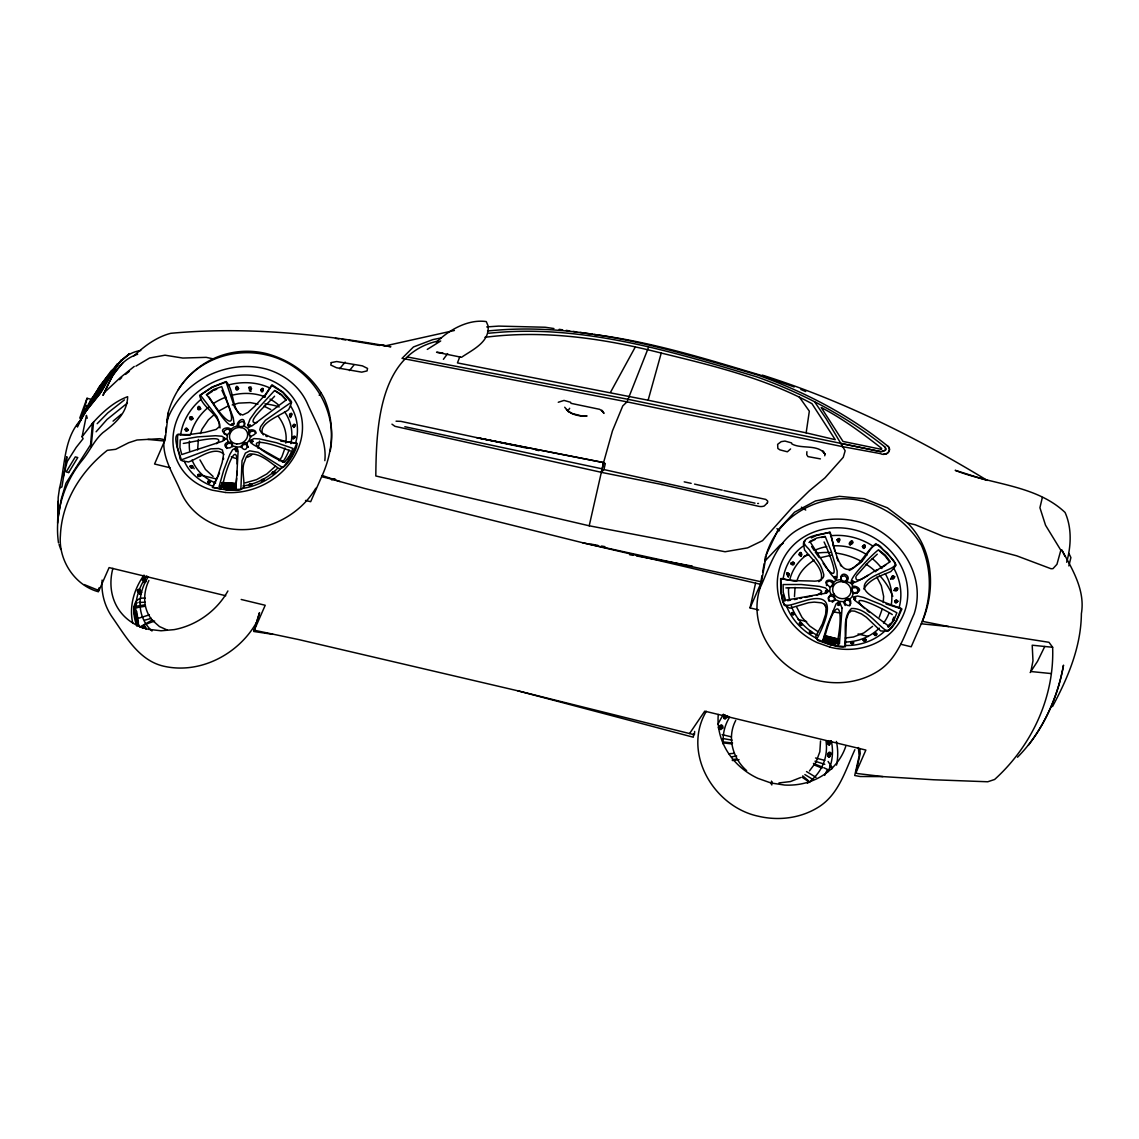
<?xml version="1.0" encoding="UTF-8"?>
<svg xmlns="http://www.w3.org/2000/svg" width="1139" height="1139" viewBox="0 0 1139 1139"><rect width="100%" height="100%" fill="white"/><g stroke="black" fill="none" stroke-linecap="round" stroke-linejoin="round"><path stroke-width="1.5" d="M233.168 484.374L233.082 486.139M236.798 475.333L238.094 451.357L237.41 448.51L236.044 447.712L232.541 449.82L229.85 454.433L223.671 470.336L219.044 486.652L227.088 488.332L235.26 488.147L235.915 486.339M236.983 471.304L236.271 482.836M831.413 640.218L829.947 639.876M890.798 579.267L891.068 578.37M230.377 486.182L227.473 485.442M827.64 637.37L829.149 637.584M224.597 485.769L225.081 483.477M98.481 589.048L98.438 591.782C74.391 585.247 58.246 559.818 60.41 535.444C61.833 501.516 81.125 470.948 107.337 450.318L115.708 449.307L128.707 442.715L137.036 439.996L159.716 438.7L165.127 439.796L168.33 412.944M84.201 584.563L98.979 590.543L99.022 587.824M837.421 641.827L837.051 639.662L837.806 640.218M79.36 421.473C63.556 440.28 65.236 465.609 59.555 488.047L58.189 497.416L57.875 519.27L61.235 499.238L65.948 483.221L90.55 444.836L92.43 423.338C102.211 412.432 113.772 401.782 127.653 396.685C127.226 413.429 114.939 423.566 102.795 432.72C94.096 440.466 89.767 451.087 82.549 459.9C63.741 482.552 54.302 513.903 58.502 542.947M235.161 484.687L234.178 484.103L233.78 485.086M886.057 603.969L901.931 608.981L896.45 620.983L888.107 631.234L880.675 630.949L866.323 617.21L861.525 613.964L854.62 611.13L851.346 610.917L848.484 613.366L846.405 619.459L845.366 646.795L830.502 644.93L818.101 640.545L815.98 638.025L815.98 635.875L822.372 623.973L825.633 614.248L826.088 607.742L824.451 604.168L821.461 602.816L814.228 602.104L808.576 602.716L789.968 608.198L784.159 605.151L780.742 591.953L780.642 578.555L795.962 581.36M834.389 641.115C837.108 642.695 835.827 636.018 835.442 641.115C836.083 639.662 834.147 637.171 834.374 641.157M232.783 486.325C229.836 485.114 233.865 482.537 232.812 485.926M57.591 523.128L58.26 501.203M330.239 450.873C338.639 407.363 308.256 363.754 265.273 354.656C232.256 347.381 196.492 360.479 178.325 389.538M832.082 638.253C830.402 642.097 834.816 640.93 834.075 638.965M771.345 784.33L771.473 781.098M771.786 784.985L771.915 781.753M237.183 464C237.069 436.052 223.5 477.241 223.244 483.648L222.233 482.537L220.34 487.691M226.248 483.947L226.106 484.531M828.48 639.719L828.566 638.851M836.353 639.862L836.524 640.673M859.76 748.508L860.23 753.648L855.773 773.054L858.194 773.652L882.924 776.599L933.738 779.774L987.769 781.767L994.618 779.475C1031.521 746.073 1054.529 697.452 1052.635 647.279L1048.976 642.296L948.759 626.592L921.28 623.788L911.2 646.781L900.906 644.29M101.001 392.3C111.195 376.141 119.211 353.332 140.766 350.556M831.498 640.445C831.242 635.021 830.388 640.332 828.494 639.677M228.911 485.883L228.768 484.075M806.896 451.685L806.725 454.618L807.95 456.597L820.407 458.889M794.467 596.608L795.05 587.397M820.536 740.991L819.838 751.726L816.165 761.706M852.299 542.762C851.801 545.424 848.612 541.694 851.459 541.822M852.627 542.762C848.413 544.328 851.872 537.879 852.926 542.207C852.598 546.108 847.63 541.908 851.516 541.58M883.252 602.531L883.636 596.395L881.301 585.645L876.845 577.046M197.645 449.905L198.343 439.44M225.55 485.598L226.22 483.776M285.775 443.085C287.327 433.646 284.081 424.092 278.429 416.547M232.513 445.876C233.495 441.035 225.721 441.021 224.867 444.908C224.81 447.613 228.241 448.552 230.363 447.641C233.21 444.253 237.097 448.439 240.955 446.502C250.067 433.845 248.573 457.365 240.955 446.502M827.156 637.584L825.092 636.544L824.608 638.808M231.132 485.969L231.459 484.118M223.443 459.416L223.543 458.134M220.041 427.951C219.457 413.614 202.628 408.687 199.638 395.461L212.11 387.004L226.22 381.565C234.477 391.261 231.089 405.868 240.414 415.094M236.613 478.437L235.659 488.659L224.782 488.46M693.58 733.872L693.324 737.218L517.732 690.789L298.717 639.577L254.253 630.237L259.521 612.967M694.662 731.423L694.391 734.755L517.732 690.789M838.219 643.065L838.532 639.292L838.219 643.065L823.568 639.392L824.793 635.847L838.532 639.292M838.247 644.56L838.717 639.178L824.679 635.647L823.056 640.759M233.936 486.054L234.705 486.396L234.819 485.257M66.105 465.025L66.817 456.654L61.919 486.937L59.555 488.047M235.317 486.937L235.972 483.691L235.673 487.378L221.123 486.325M227.017 483.961L226.561 484.687M824.764 455.785L824.921 454.048C818.087 443.868 801.571 449.336 791.918 443.968L791.562 442.914L784.985 441.064L781.197 441.647L777.638 444.338L777.852 448.467L779.944 449.877L787.362 451.799L790.594 448.951M826.288 637.555L826.088 638.466M223.785 483.833L223.415 485.385M230.519 485.257L230.719 484.388M91.134 446.687L93.597 421.9M165.753 431.866L166.322 426.698M222.532 483.463L224.554 483.662L224.34 485.356M229.21 485.769L229.48 483.776L231.544 484.36M835.257 599.541C822.586 606.959 831.413 584.976 835.257 599.541L839.358 601.392L843.771 601.677C853.652 590.671 852.314 614.434 843.771 601.677M166.864 422L167.604 415.735M826.102 638.424L826.046 636.9L826.273 637.584M833.335 638.894L832.979 640.559M223.814 483.876L223.102 485.499M719.165 728.376L720.46 727.209L721.813 728.519M800.788 556.359L800.148 554.935M837.763 639.976C844.512 603.684 835.827 595.028 824.821 636.729L824.679 635.647M170.01 467.745L154.562 464.014L164.585 441.035L165.383 435.312M146.034 629.255L145.678 627.361L144.382 628.045M484.929 337.315C544.157 329.698 603.784 338.411 661.246 353.062C712.701 365.619 765.081 378.176 811.965 403.676L835.243 439.682L806.156 432.848L809.331 411.179L799.35 397.084M758.645 609.963L750.074 607.899L760.425 584.307L761.991 575.608M762.632 572.134L764.198 563.435M764.824 559.947L765.451 556.473M230.505 485.228L229.993 485.969L230.747 484.217M801.6 555.063C801.358 548.058 796.346 557.341 801.429 555.462C802.255 549.624 796.204 556.387 801.5 554.75M63.286 476.771L67.158 461.651L76.171 447.428L83.09 438.7L82.079 436.735L86.422 415.422L87.247 418.227M223.856 454.247C214.445 445.235 197.987 458.903 188.405 461.993C185.7 461.039 181.03 461.95 179.948 458.633C180.346 454.689 170.01 431.51 180.645 434.685C182.61 420.818 190.469 408.218 201.119 399.276M227.387 434.756C211.797 428.036 239.688 423.523 227.387 434.756L227.06 438.743L228.441 442.359M222.561 483.263L222.148 485.598M225.963 484.844L225.992 485.855L227.515 485.969M226.647 485.883L226.533 484.872M244.273 426.328L244.928 423.21L242.322 421.43L239.062 422.783L238.393 425.901L241.012 427.68M232.797 485.969L233.168 484.303M233.153 485.897L233.666 484.189M250.537 436.451C265.7 430.656 242.265 425.061 250.537 436.451L249.199 440.366L246.366 443.669M280.721 441.064L295.613 443.085C299.187 430.656 297.578 416.689 290.459 405.797L291.627 402.195L290.801 400.657L283.056 392.186L272.178 384.911L264.148 397.226M783.162 578.797C784.942 565.499 792.673 553.255 803.735 545.695C800.489 535.43 824.422 534.205 830.174 532.127L834.787 551.062M830.089 587.098C816.435 577.188 842.775 578.484 830.089 587.098L829.761 591.169L831.157 595.17M827.284 639.164L827.654 637.456M828.138 639.492L828.494 637.513L828.466 638.694M847.274 578.085L846.619 581.203L843.33 582.029L840.696 579.723L841.351 576.59L844.64 575.779L847.274 578.085L845.75 581.559M853.41 592.949C870.424 591.141 845.75 578.826 853.41 592.949L852.072 596.765L849.224 599.698M899.027 607.87C902.828 594.672 900.55 580.135 893.773 568.276L896.122 565.101L895.282 563.364L887.466 553.212L875.948 543.616C865.782 551.418 861.255 564.773 849.224 570.497M602.844 465.709L589.205 525.791L375.813 475.974C376.269 426.968 379.016 353.773 438.273 340.974M391.958 424.164L394.977 426.328L601.378 472.329L603.941 469.567L605.322 463.459L603.157 464.071L612.469 430.813L622.777 405.883L627.019 401.868L648.518 347.395M750.074 607.899L755.57 583.154L582.698 542.762L364.993 488.56L328.701 478.38L321.639 476.714L310.676 501.687L305.523 500.448M661.958 484.531L601.321 472.343L603.698 462.605L478.209 437.931L400.843 421.359L396.059 421.188M87.048 398.28L79.744 418.127L83.133 413.528L87.048 398.28L91.618 399.447M1066.659 562.253C1071.144 546.151 1071.998 527.955 1065.079 512.465C1035.835 484.773 991.058 484.673 955.194 470.322L985.605 479.918M144.069 581.872L144.197 582.727A2.819 0.84 -60.1 0 0 144.881 582.428L146.148 580.135A2.819 0.726 -52.1 0 0 145.593 580.178L145.322 580.349M1068.852 565.912L1070.902 557.583L1068.951 553.511M77.466 427.04C87.347 405.213 104.375 387.232 116.434 366.331L110.981 371.058L95.605 393.268M79.929 421.316C84.585 409.072 93.17 398.18 102.183 388.67M80.883 420.177C85.012 406.851 94.679 395.504 104.09 385.366M661.246 353.062L648.119 400.23L457.451 362.914L459.843 356.635M224.54 485.556L225.579 485.784M1042.342 497.487L1039.921 507.723L1045.545 525.25L1060.836 550.237L1056.949 564.318L1052.963 568.646L1051.012 568.731L1016.657 555.804L943.206 536.312L915.144 524.723L907.498 522.972L887.466 507.852L864.088 498.711L839.386 496.333L815.538 500.932L794.595 512.137L777.866 530.162L766.533 554.01L761.493 581.858L582.698 542.762M827.298 639.121L828.067 639.648M921.28 623.788C931.674 598.601 932.343 570.312 921.38 545.197C908.381 523.47 887.381 507.852 863.006 501.16C822.6 490.923 777.951 514.287 766.205 554.907M827.583 743.24C829.363 739.88 831.755 746.116 828.081 744.422M259.478 612.611L253.712 631.476L272.89 634.338M831.669 769.209L831.94 767.601L829.648 766.077M139.528 592.992C138.687 596.864 143.329 590.557 140.481 591.582M321.639 476.714C333.115 452.069 335.393 423.651 324.245 398.451C312.342 375.5 290.573 359.924 265.814 353.432C221.507 343.152 179.008 370.517 167.789 414.169M863.818 589.034C869.342 579.196 881.031 575.679 890.855 571.564L893.773 568.276M221.479 485.926L222.347 482.694L235.972 483.691M603.214 464.057L603.698 462.605L476.615 437.661M227.814 484.018L228.768 483.961M148.882 580.506C142.945 592.807 142.831 608.24 151.558 619.289M823.568 639.392L824.793 635.847M200.436 433.575L202.016 429.175L208.38 419.85L214.559 414.283M250.011 389.524L250.737 390.777M251.662 388.726L249.811 389.752L249.655 387.744M285.006 448.04L281.874 456.824L279.14 460.825M735.723 720.46C726.782 737.26 732.662 758.446 746.615 770.605M796.987 580.876C799.364 571.806 806.654 565.058 814.228 560.089M879.28 617.124L882.341 608.796M855.959 576.605C854.577 587.809 876.461 568.048 877.842 569.827M829.591 639.791L829.377 638.609M143.998 581.004C143.429 584.948 148.867 579.922 144.753 580.321M836.339 639.89L837.777 639.734M723.963 717.114L724.888 716.289M724.917 714.922L725.771 716.773L727.38 715.99M788.16 576.79L787.633 575.081M227.558 485.328L228.042 484.232M219.556 473.055L212.338 487.464L226.433 489.927L240.884 489.229L242.023 460.782L245.398 453.094L249.726 450.83L258.183 452.34L281.048 466.563L282.899 467.246L284.209 466.065L291.541 455.871L296.809 443.185L286.686 441.804L270.641 437.134L261.5 432.763L259.735 429.759L260.646 426.612L265.43 420.277L291.029 402.494L282.771 392.442L271.595 385.324L265.501 394.45L254.567 406.452L247.918 412.489L242.664 414.995L239.076 413.372L234.662 407.506L226.077 382.006L212.253 387.288L200.336 395.076L217.022 416.732L219.5 423.608L219.229 426.798L216.125 429.446L205.048 432.35L188.675 434.628L177.613 434.486L177.428 447.542L181.386 459.843L210.758 448.866L218.759 448.524L222.432 449.99L223.529 454.675L222.176 462.491L217.093 478.195L212.722 487.165L221.137 489.001M254.253 630.237L265.216 605.265L241.197 599.47M706.308 711.32C681.82 752.822 713.726 806.782 758.303 816.222C778.293 820.948 799.891 818.4 817.574 807.679C838.631 795.15 845.309 770.576 854.862 749.704M844.682 602.289L845.708 599.968L849.167 600.495L850.648 603.528L849.623 605.848M830.602 638.466L830.602 639.634L830.616 638.424M857.354 592.707L858.379 590.401L856.272 587.667L852.826 587.809L851.459 590.7L853.567 593.419L857.012 593.277L858.379 590.401M855.773 773.054L865.868 750.06L704.742 711.177L689.551 733.573M98.979 590.543L109.102 567.592L225.764 595.74M166.707 421.501C180.247 381.85 226.547 358.287 266.74 369.193C284.835 374.475 300.639 387.232 307.943 404.829C315.944 422.541 326.993 440.38 324.829 460.654M292.296 451.912L288.21 459.302M717.926 724.091L723.393 714.196M892.506 620.086L893.916 617.11M824.664 775.374L827.455 769.423L823.782 767.714M827.982 771.63C832.552 762.375 833.563 751.313 831.356 741.29M103.165 395.219C110.198 378.945 119.154 359.796 137.662 354.272M103.037 395.276L112.562 375.557L123.04 362.501M226.875 485.755L227.843 483.676M1044.776 646.454L1037.515 661.332L1030.154 672.565M1052.521 706.536C1067.955 677.776 1081.068 646.852 1081.381 613.693C1085.353 590.586 1072.611 569.557 1061.932 550.222L1060.836 550.237M290.459 405.797L288.608 409.584C282.985 414.667 255.891 423.423 263.28 434.87M827.17 637.541L826.743 638.082M610.561 392.215L635.363 346.868M832.993 640.531L833.321 638.922M76.726 426.299L86.365 410.367L99.961 393.453M91.789 398.977L100.218 385.537L108.063 375.343L113.629 370.346M90.109 400.999L103.023 382.775L108.604 377.336M88.443 404.117L101.243 386.064L106.482 381.138M293.264 437.02C291.342 442.331 298.276 434.301 293.136 436.607C291.257 441.092 298.133 436.066 293.563 436.678M319.191 395.29L320.956 392.571M894.186 590.6L895.923 590.073M828.679 740.777C827.113 743.141 832.296 743.496 830.787 740.934M829.847 756.453C831.313 754.175 826.231 752.68 827.768 755.954C829.761 759.855 831.442 753.335 828.01 754.573M146.86 575.921C136.253 590.244 131.939 610.561 139.77 627.091L152.512 619.872M256.446 622.577C238.777 653.729 201.304 673.818 165.539 666.586C139.214 661.588 125.831 636.459 111.75 616.498C104.56 605.777 101.1 592.949 102.111 580.064M251.306 388.954L249.526 389.253L250.039 387.801M236.001 451.713L237.439 451.115M568.404 410.14L569.657 408.303M1028.332 745.333C1046.2 721.927 1058.487 694.192 1063.513 665.162C1057.234 699.275 1042.1 732.42 1017.511 757.221M222.105 485.385L223.913 485.627M111.693 371.755L117.459 363.612M139.528 592.223L139.214 593.419L140.453 594.06M226.362 490.283C231.772 488.802 240.443 493.045 243.86 486.809C244.444 479.177 241.753 471.019 243.874 463.231C245.597 460.014 245.753 454.803 250.053 453.92C261.514 453.593 270.157 462.804 278.884 468.499C286.786 470.464 301.394 441.733 295.613 443.085M261.429 480.231L261.272 480.444A2.819 0.84 -22.9 0 0 261.401 480.914L264.091 479.505A2.819 0.854 -31.3 0 0 263.693 479.177L261.586 479.505L262.212 481.242M241.354 447.342L243.333 444.58L246.779 444.495L248.245 447.171M315.802 488.218C297.179 519.669 257.272 536.497 221.834 527.015C203.739 521.733 187.935 508.976 180.645 491.379C173.925 475.077 162.72 459.202 163.859 440.793M856.542 575.579L868.26 562.452L877.286 554.166M113.829 369.036L121.631 359.725L109.671 376.625L99.606 394.265L86.009 411.179M111.594 372.425L115.466 367.1M243.945 426.1C247.32 409.513 227.473 429.816 243.945 426.1L247.505 428.05L249.811 431.183M443.398 359.312L447.627 353.617M272.662 472.742C271.523 476.159 277.574 470.108 273.26 472.187M809.459 770.946L815.866 762.39M98.41 388.228L106.141 378.191L111.423 373.435M845.708 599.968L843.714 602.474L845.181 605.507M887.694 626.749L889.758 624.158M893.93 620L888.619 626.066L854.948 600.438L853.253 596.978L857.681 596.024L863.789 597.519L881.073 604.51L896.891 612.768L893.631 620.84L888.562 627.219M82.079 436.735L92.43 423.338M349.459 370.588L353.745 365.277M96.103 431.781L106.952 419.536L127.411 403.049M767.102 503.125L767.401 502.812A2.62 2.292 20.7 0 0 767.572 500.946L765.75 499.395L723.891 490.553M97.157 423.694L107.764 412.944L124.436 399.889M339.636 368.709L345.131 362.145M251.15 485.684C253.969 483.093 246.921 484.602 249.555 485.712C254.495 485.314 248.117 481.769 249.299 485.727M117.644 364.466L121.275 360.536M764.91 561.1L780.187 544.969L783.205 543.303M274.584 396.201C271.509 400.159 242.664 424.762 256.987 422.541M436.394 342.326C448.994 329.869 468.172 318.977 486.268 321.582L488.076 325.839C489.841 342.156 472.642 349.659 461.523 357.29L436.55 352.236L442.886 353.019M767.159 503.111L764.269 505.972A9.084 7.959 20.7 0 1 758.802 506.328L661.916 484.545M291.014 416.119L290.587 417.557M103.464 393.354L120.35 377.579L134.245 366.445M119.538 379.629L121.688 377.536M230.292 429.759L233.822 427.054L238.079 425.673M226.675 448.495L225.906 445.548L228.426 443.156L231.73 443.726L232.513 446.687M280.991 468.385C270.897 479.021 257.2 486.125 242.721 488.389M821.02 580.377C824.465 568.674 810.797 558.366 804.575 549.923L803.735 545.695M275.496 466.164L266.853 473.952L256.517 479.647L245.212 482.879M846.747 581.061C851.801 576.775 842.461 570.397 840.753 577.074C840.183 584.578 852.456 578.655 852.67 587.354M133.605 356.108C144.283 346.199 156.499 336.987 170.807 333.3C244.187 326.537 318.55 333.642 390.862 346.74L379.216 344.818L385.936 345.715M121.247 360.878L129.561 353.588L122.087 359.896M113.06 421.131L121.289 414.283M234.079 486.481L233.652 485.769M125.532 374.418L129.362 371.3M832.993 582.428L836.553 580.249L840.838 579.566M832.253 602.26L834.787 600.239L834.004 597.035L830.673 595.854L828.138 597.875L828.921 601.093M884.334 631.519C873.969 641.015 859.774 645.756 845.807 645.514M135.925 366.146L149.565 358.016L164.998 355.197L182.81 358.059L206.173 357.347L212.708 358.771M872.574 626.365L863.875 632.914L853.467 637L845.337 637.968M427.296 349.402L440.708 340.974M261.671 480.003L263.693 479.177L262.895 481.228M207.255 394.663L212.523 391.261M558.267 402.266L564.033 400.43L570.625 402.281L570.966 403.334L599.669 409.328L602.93 411.606M805.102 540.968C801.457 543.759 809.573 548.571 810.171 551.148C815.268 557.583 821.048 564.09 823.027 572.276C826.43 579.224 817.873 581.73 812.62 581.061C803.009 580.662 793.185 581.132 783.732 579.139C778.763 576.007 781.582 584.563 781.027 586.727C782.194 610.831 784.102 606.589 804.348 600.908C840.013 589.803 825.946 621.139 816.748 639.278C820.023 639.919 848.541 653.814 844.882 642.795C846.362 631.931 842.461 616.569 851.516 608.497C865.597 607.87 874.894 622.236 885.103 629.853C892.876 633.91 899.241 612.953 901.177 608.44C885.572 602.574 841.821 590.13 878.639 573.928C898.699 564.716 900.835 566.866 882.981 549.724C872.759 533.408 866.679 562.509 856.685 565.058C837.45 582.769 834.645 541.666 829.491 532.369L816.122 535.586L811.352 537.921M885.715 565.086L880.433 568.375M867.875 575.295C829.548 599.498 868.003 557.74 878.511 549.781L885.33 555.177L890.314 561.655L874.88 571.522M216.581 443.697C228.426 432.792 188.405 443.057 183.322 443.413M837.436 641.784L836.154 641.029L836.724 641.67M140.78 593.96L141.663 592.365L140.424 591.725M218.503 411.236L227.359 406.352M808.961 542.463L815.026 539.502M829.548 587.397L832.538 585.944L832.467 582.712L829.42 580.933L826.444 582.385L826.501 585.617M825.134 592.337L826.757 592.892M144.909 624.571L154.633 621.04M213.847 390.406L216.752 389.211M820.18 557.754L831.143 555.234M800.76 777.496L790.366 781.582L778.962 782.934M234.25 486.268L233.766 485.043M137.264 602.816C130.06 606.532 136.737 619.559 137.164 625.781M851.331 642.083C849.025 644.959 857.183 643.108 852.015 641.599C848.057 643.991 856.229 644.56 852.527 642.083M331.606 479.918L334.909 478.736M818.642 581.602L819.895 581.203M816.492 595.128C836.325 586.784 790.907 587.681 785.91 587.909M144.724 620.171L151.373 618.349M136.011 606.275L145.208 604.795M136.936 607.799L138.631 607.301M725.102 716.346L723.536 717.542L724.105 718.609A2.819 1.851 -39.8 0 0 725.401 718.652L726.881 717.67L726.696 716.573A2.819 1.68 -31.1 0 0 725.999 716.303M250.011 388.798C254.154 385.651 245.511 386.918 250.011 388.798A1.566 1.353 -24.7 0 0 251.036 391.204M232.214 404.971L238.677 403.121L250.196 402.58L258.012 404.131M851.346 582.798L852.94 583.837M149.38 614.861L137.591 618.548L136.082 612.611M144.824 628.087L145.778 628.073M821.575 537.508L824.921 536.668M800.119 598.488L801.742 598.075M732.277 759.884L735.609 759.058M826.245 639.15L824.807 638.595M384.954 345.943L454.404 330.481M826.444 639.178L826.757 638.054M228.441 384.982C242.052 381.266 257.058 381.921 269.886 388M441.306 337.899L432.82 339.607L413.457 346.968L402.039 358.358L627.019 401.868L842.689 446.673L880.404 453.607C885.829 456.753 893.489 449.805 887.053 445.563C848.498 414.582 803.949 391.489 757.478 374.945C672.622 350.214 585.304 322.835 495.821 330.253L487.535 330.951M805.173 597.391L812.05 596.01M794.467 599.584L797.286 599.043M736.719 756.025L731.822 756.794M829.306 756.794L827.74 756.282M144.852 606.332L140.083 607.073M787.604 600.709L790.537 600.225M739.069 759.67L732.391 760.539M733.943 753.363L728.875 753.762M488.83 333.214L496.889 332.503C585.759 325.099 672.608 351.823 756.78 376.852C802.611 393.24 846.419 416.148 884.49 446.63L885.416 447.912A5.937 3.574 16.7 0 1 885.245 450.375L880.774 451.642L628.045 399.305L407.762 357.048M883.693 454.119C888.833 455.002 891.823 448.268 887.053 445.563M145.279 598.189C129.718 596.267 133.434 617.181 136.794 625.909M486.737 326.921L498.74 326.096L545.197 327.249L553.938 328.545M853.752 599.313L854.805 599.627M720.859 729.658C711.804 724.988 730.469 728.519 719.207 728.689M881.8 451.727L885.459 450.104A5.923 3.559 16.7 0 0 885.487 448.04L884.49 446.63M758.517 503.452L757.649 503.481M138.944 602.474L145.18 602.189M831.256 535.7C845.836 534.191 860.828 538.078 873.029 546.179M232.755 489.186L236.257 489.115M882.924 776.599L860.159 776.513L854.706 775.502L859.148 756.097L858.365 747.54M189.786 435.183L180.645 434.685M147.913 439.426L164.585 441.035M222.233 482.537L236.157 483.548M222.518 482.893L235.574 483.847M225.052 483.434L226.604 483.634M220.895 486.467L235.83 487.549M723.564 741.959L732.576 743.027M722.639 742.827L731.637 743.895M1051.297 673.576L1030.866 671.526L1032.973 660.862L1032.205 645.215L1052.635 647.279M837.848 605.151L838.631 605.45M732.064 740.122L722.938 738.542M335.492 338.383L338.881 338.881M342.27 339.379L345.658 339.878M349.047 340.376L379.686 345.501M559.178 329.328L562.68 329.854M566.168 330.367L569.671 330.894M573.173 331.421L576.661 331.933M580.164 332.46L592.394 334.282M830.502 643.393L835.158 644.09M594.145 334.539C651.266 341.714 706.038 358.942 760.98 375.329M722.14 734.627L731.295 736.848M224.141 488.731L227.501 489.314M725.272 718.737L724.119 718.054M590.956 544.115L597.961 545.396M601.463 546.022L604.966 546.663M629.596 554.707L633.085 555.334M636.573 555.974L692.355 566.126M209.875 481.199C203.966 480.829 211.811 484.63 210.245 481.327M589.205 525.791L725.087 551.746L747.625 547.873L762.532 540.655L791.833 507.894L809.217 490.909L825.006 477.825L843.244 457.337L845.152 450.773L826.259 418.896L814.798 402.067M841.151 443.527L880.774 451.642M648.119 400.23L806.156 432.848M478.209 437.931L526.83 448.097M535.501 449.905L538.975 450.631M810.527 631.547C806.654 631.604 813.104 635.619 811.58 632.102M603.941 469.567L755 503.167M404.843 426.712L602.303 468.884M948.759 626.592L922.362 621.339C936.03 589.034 933.311 548.514 907.498 522.972M815.538 757.99L824.807 760.382M684.212 481.854L691.159 483.349M694.562 484.118L722.211 490.154M800.247 625.14C804.874 624.941 798.197 620.484 799.663 624.756M322.18 475.49L339.949 481.541M755.57 583.154L760.425 584.307M200.877 475.191L216.325 478.921M798.069 619.474L806.64 621.538M858.066 633.953L868.345 636.43M832.153 638.296L833.563 638.623M824.038 639.079L837.977 642.567M823.34 639.492L838.389 643.264M85.439 405.441L88.486 406.224M834.431 578.398L835.998 579.096L837.08 577.843L837.137 571.038L831.313 551.518L825.191 536.412L816.934 538.007L809.843 541.466L830.388 573.487L835.442 579.238M824.793 764.312L814.983 761.194M290.331 450.887C251.363 435.653 241.81 441.861 283.711 462.349M762.219 375.101C841.522 399.988 916.439 437.319 987.285 480.444M762.66 375.813L794.196 386.975M824.551 641.285L829.007 642.866M850.619 544.727L849.779 543.787M813.445 763.457L822.401 767.116M814.357 764.981L822.016 768.127M227.33 435.198L224.312 434.002L224.241 430.884L227.202 428.976L230.22 430.172L230.292 433.29M213.121 486.239C200.692 482.267 189.7 473.326 184.319 461.309M800.802 389.438L805.7 391.545M167.162 629.995L159.46 626.564L152.128 620.1M263.892 406.125L270.769 409.527M836.738 641.641L836.553 640.631M892.278 614.604C887.01 610.575 843.757 589.077 864.715 608.553M265.843 436.009L266.996 436.636M812.79 779.361L804.86 774.563M815.98 638.025C803.109 631.476 792.417 620.484 786.921 607.073M816.022 777.368L806.497 771.559M802.098 777.225L809.815 782.465M801.415 507.182L805.714 510.058M275.154 390.848L281.789 395.375L286.017 400.017M818.044 631.718L809.715 626.023L801.998 617.395L796.802 607.358M829.377 742.5L829.05 742.244A2.819 1.41 63.4 0 0 828.096 742.002L828.423 744.507A2.819 1.566 71.9 0 0 829.42 745.034L829.676 742.827M867.121 610.49L869.513 612.426M776.955 528.638L779.574 530.76M802.724 775.887L808.277 780.614M879.166 550.806L885.031 555.932L889.303 561.499M213.107 476.472L205.461 469.453L199.951 459.871M255.933 433.204L253.855 430.926L250.423 431.653L249.071 434.657L251.15 436.935M566.496 409.513C571.451 415.023 579.865 416.49 587.069 415.963L582.143 416.105L572.262 413.528L567.777 411.065L568.361 411.635L564.716 407.235M827.654 569.728C843.116 585.09 826.401 546.734 824.081 541.979M819.14 557.541L815.182 552.002M828.096 761.478L832.452 768.099M209.063 397.055C229.964 430.215 240.528 430.143 221.92 390.321M823.098 563.207L826.8 568.503M788.544 573.358C784.073 570.724 788.829 578.854 788.957 573.657C783.746 571.038 789.854 579.58 788.729 573.629M811.623 546.506L814.129 550.422M840.297 564.773L841.08 566.026M1061.932 550.222L1065.008 556.345M246.779 444.495L248.017 447.186M225.906 445.548L227.131 448.225M836.695 557.455L838.318 561.2M59.071 544.57L60.766 549.425M138.431 622.392L136.652 611.202M783.233 594.672L784.842 601.193M58.573 508.962L58.117 502.726M840.482 612.867A18.21 16.402 23.7 0 1 832.794 611.259M826.33 606.831A18.21 16.402 23.7 0 1 824.351 604.425M821.276 594.615A18.21 16.402 23.7 0 1 821.603 591.739M804.034 556.359A66.276 59.684 23.7 0 1 808.761 554.85M816.934 553.141A66.276 59.684 23.7 0 1 830.473 552.543M835.585 553.013A66.276 59.684 23.7 0 1 861.739 561.584M866.21 564.275A66.276 59.684 23.7 0 1 875.72 571.65M879.365 575.252A66.276 59.684 23.7 0 1 892.791 596.323M838.831 541.053A1.566 1.41 23.7 0 1 839.272 541.694M889.075 612.981A52.479 47.269 23.7 0 1 883.565 623.104M879.237 628.159A52.479 47.269 23.7 0 1 845.793 642.04M817.261 635.291A52.479 47.269 23.7 0 1 791.349 606.105M789.469 599.498A52.479 47.269 23.7 0 1 788.572 587.767M789.825 579.566A52.479 47.269 23.7 0 1 807.608 554.309M815.068 550.165A52.479 47.269 23.7 0 1 826.743 546.606M833.036 545.866A52.479 47.269 23.7 0 1 867.178 554.921M872.246 558.566A52.479 47.269 23.7 0 1 881.871 568.546M885.345 573.814A52.479 47.269 23.7 0 1 891.239 605.008M850.135 545.04A1.566 1.41 23.7 0 1 849.423 543.061A1.566 1.41 23.7 0 1 851.488 542.548M893.973 590.515A1.566 1.41 23.7 0 1 896.009 589.888M845.522 580.676A3.759 3.389 23.7 0 1 845.95 581.502M890.584 579.267A1.566 1.41 23.7 0 1 890.897 578.228M800.247 554.764A1.566 1.41 23.7 0 1 801.002 556.43M787.747 574.91A1.566 1.41 23.7 0 1 788.345 576.904M259.55 441.064A18.21 15.69 -24.7 0 1 257.756 448.011M251.705 454.902A18.21 15.69 -24.7 0 1 247.562 457.195M236.855 458.547A18.21 15.69 -24.7 0 1 231.302 456.668M264.86 403.889A66.276 57.107 -24.7 0 1 279.226 406.95M284.536 411.677A52.479 45.233 -24.7 0 1 290.915 443.683M289.064 450.104A52.479 45.233 -24.7 0 1 282.586 462.249M277.204 468.656A52.479 45.233 -24.7 0 1 263.622 478.992M262.241 479.733A52.479 45.233 -24.7 0 1 242.991 485.983M215.698 483.021A52.479 45.233 -24.7 0 1 192.064 460.042M189.658 450.859A52.479 45.233 -24.7 0 1 189.473 441.206M190.583 434.699A52.479 45.233 -24.7 0 1 208.494 407.178M213.491 403.477A52.479 45.233 -24.7 0 1 226.063 397.098M232.029 395.247A52.479 45.233 -24.7 0 1 265.43 396.984M269.986 399.091A52.479 45.233 -24.7 0 1 278.073 404.601M290.288 417.315A1.566 1.353 -24.7 0 1 290.886 415.977M193.943 468.101A1.566 1.353 -24.7 0 1 194.114 468.784M192.235 467.574A1.566 1.353 -24.7 0 1 193.032 467.517M836.396 741.432A66.276 59.684 23.7 0 1 836.539 765.081M845.722 746.472A66.276 59.684 23.7 0 1 784.529 785.042L770.932 782.977L757.891 778.35A66.276 59.684 23.7 0 1 718.282 714.495M830.972 740.82A1.566 1.41 23.7 0 1 830.772 742.742A1.566 1.41 23.7 0 1 828.679 742.585A1.566 1.41 23.7 0 1 828.509 740.635M727.636 715.691A1.566 1.41 23.7 0 1 725.714 716.972A1.566 1.41 23.7 0 1 724.731 714.808M826.088 741.432A52.479 47.269 23.7 0 1 807.38 783.276M723.336 744.237A52.479 47.269 23.7 0 1 729.572 717.214M132.807 623.389A66.276 54.345 -35.5 0 1 144.012 575.11M227.9 590.956A66.276 54.345 -35.5 0 1 174.096 629.639L161.083 630.778L148.611 629.34A66.276 54.345 -35.5 0 1 112.889 568.347M142.418 628.073A1.566 1.296 -35.5 0 1 142.717 625.937A1.566 1.296 -35.5 0 1 144.881 626.194A1.566 1.296 -35.5 0 1 143.841 628.23M151.971 631.006A52.479 43.04 -35.5 0 1 148.227 576.847M295.314 424.875L294.545 426.826A2.819 1.452 -72.1 0 1 293.591 427.438L293.278 425.089A2.819 1.652 -79.9 0 1 294.175 424.206L295.314 424.875M828.324 753.463C830.502 758.147 831.869 749.932 828.324 753.463M891.638 577.046C893.816 581.73 895.183 573.515 891.638 577.046M894.827 601.136C897.005 605.82 898.372 597.605 894.827 601.136M894.927 589.02C895.226 592.821 900.436 588.037 896.521 587.71A2.819 2.349 -68.6 0 0 895.183 588.35L894.428 589.959L895.51 590.842A2.819 2.193 -58.2 0 0 896.891 590.5L897.048 588.365L894.927 589.02M289.505 414.753C289.932 420.177 294.432 411.578 289.762 414.169C290.829 419.892 293.378 409.3 289.619 414.909M292.737 425.744C294.901 429.787 295.941 421.701 292.737 425.744M842.048 608.141L839.443 643.919L830.829 642.909L822.928 640.104L827.341 625.297L836.097 603.869L838.276 602.218L839.799 602.431L842.048 608.141M193.004 418.668L191.38 419.964A2.819 2.477 69.1 0 1 190.056 419.18L189.601 417.145L191.494 416.689A2.819 2.591 81.7 0 1 192.662 417.728L193.004 418.668M234.05 423.722C228.882 432.934 211.74 399.376 206.344 394.649L213.449 389.538L221.721 386.605L233.281 417.942L234.05 423.722M812.121 632.885C808.263 635.291 810.399 628.173 811.993 632.857M825.519 591.07C827.626 594.7 828.281 587.738 825.519 591.07M224.896 438.999C222.845 442.772 222.319 436.152 224.896 438.999M247.804 425.146L248.701 427.21L252.203 425.73L286.259 399.903L281.319 394.493L274.627 390.463L256.133 410.595L250.011 419.166L247.804 425.146M236.912 449.407C235.36 453.521 233.908 446.573 236.912 449.407M802.013 624.556L801.998 624.784A2.819 1.096 37.7 0 1 801.429 625.154L799.72 624.386L799.393 622.976A2.819 1.167 46.3 0 1 800.162 622.834L802.013 624.556M253.029 441.277C250.665 444.794 250.58 437.803 253.029 441.277M837.336 539.843C839.272 544.613 841.08 536.497 837.336 539.843M862.75 546.207C864.686 550.991 866.494 542.876 862.75 546.207M894.684 576.775C891.737 583.538 889.986 572.703 894.684 576.775M200.863 475.561L200.72 476.017A2.819 1.353 18.2 0 1 199.738 476.415C195.737 477.398 199.482 471.802 200.863 475.561M235.659 388.072C237.78 392.329 239.176 384.199 235.659 388.072M260.874 389.922C262.995 394.179 264.39 386.036 260.874 389.922M231.331 424.463C233.31 427.495 234.022 421.288 231.331 424.463M839.941 604.04C837.877 607.927 837.165 600.609 839.941 604.04M260.831 389.652C262.354 396.899 265.173 384.327 260.831 389.652M853.894 597.932C855.432 602.004 856.984 595.227 853.894 597.932M238.592 388.556C234.89 394.45 235.374 381.28 238.592 388.556M188.319 430.158C183.963 434.158 184.76 424.078 188.319 430.158M794.339 614.305C790.309 616.897 793.015 608.952 794.339 614.305M791.719 612.697C792.858 617.694 795.848 611.529 791.719 612.697M720.033 726.155C721.713 731.01 723.963 723.009 720.033 726.155M791.306 562.88L791.662 564.09A2.819 1.894 89.1 0 0 792.502 565.001L793.669 564.688L793.798 562.908A2.819 2.064 -81.8 0 0 793.029 561.755C785.326 566.98 800.689 562.481 791.306 562.88M185.173 429.46C187.038 433.831 188.889 425.744 185.173 429.46M189.928 418.098C191.793 422.469 193.63 414.382 189.928 418.098M197.631 407.919C199.496 412.29 201.332 404.188 197.631 407.919M137.62 590.586C139.456 594.772 141.165 586.699 137.62 590.586M142.29 579.082C144.112 583.268 145.82 575.195 142.29 579.082M863.063 639.876L863.035 640.104A2.819 1.253 -5.6 0 0 863.576 640.744L865.569 640.915L866.281 639.762A2.819 1.381 -14.1 0 0 865.455 639.221L863.063 639.876M853.809 581.844C851.289 584.72 851.616 578.256 853.809 581.844M248.672 425.417C249.868 429.019 252.061 422.854 248.672 425.417M862.408 546.549C864.8 553.056 867.035 540.242 862.408 546.549M837.179 539.672C838.475 547.19 842.191 534.661 837.179 539.672M873.983 634.295C875.948 638.481 878.596 631.134 874.439 633.811C876.233 638.509 878.867 630.593 873.983 634.295M142.304 626.82C143.87 631.12 146.02 623.076 142.304 626.82M190.313 466.477C192.349 471.005 195.096 463.844 189.914 466.022C191.309 471.147 194.684 463.174 190.313 466.477M200.421 475.347L198.4 476.287L197.716 474.664A2.819 1.538 26.1 0 1 198.898 474.45L200.421 475.347M207.825 481.626C209.434 486.111 211.726 478.067 207.825 481.626M331.25 362.601L330.794 365.035L336.503 367.74L361.732 372.154L367.057 370.915L367.541 368.424L362.359 365.847L336.674 361.533L331.25 362.601M760.126 587.881C746.743 628.258 777.923 671.369 817.546 680.453C837.521 685.165 859.133 682.631 876.816 671.91C897.874 659.381 904.551 634.807 914.104 613.935C927.488 573.558 896.308 530.447 856.699 521.363C836.709 516.65 815.097 519.185 797.414 529.906C776.357 542.435 769.679 567.023 760.126 587.881M834.218 576.932C835.4 580.733 837.692 574.739 834.218 576.932M249.982 440.651L250.651 442.601L253.556 444.794L284.551 462.306L289.747 455.557L292.951 448.41L276.464 442.729L259.493 438.928L253.983 438.6L249.982 440.651M272.349 472.4C273.687 476.97 276.407 469.026 272.349 472.4M863.447 639.548C864.615 644.503 867.719 636.815 863.447 639.548M828.751 591.184L826.06 593.191L785.554 600.21L783.248 592.237L783.091 584.549L801.258 584.492L819.525 586.414L825.362 587.923L828.751 591.184M200.692 408.887C195.823 413.044 198.015 401.455 200.692 408.887M68.639 472.571L77.779 457.536L75.302 456.896L66.19 471.93L68.639 472.571M897.888 601.221C893.702 606.546 894.329 597.007 897.888 601.221M225.849 438.885L222.603 441.22L181.77 454.546L179.919 447.527L180.218 439.853L197.246 436.935L215.57 435.724L221.92 436.251L225.849 438.885M881.372 449.336L843.002 441.434L821.219 407.534C842.632 418.611 862.138 433.119 881.102 447.926L881.486 448.339A1.794 1.068 17.5 0 1 881.372 449.336M225.365 492.461L212.423 490.211A66.276 57.107 -24.7 0 1 195.225 394.066A66.276 57.107 -24.7 0 1 300.283 412.304A66.276 57.107 -24.7 0 1 225.365 492.461M830.174 647.208L817.119 642.581A66.276 59.684 23.7 0 1 799.649 539.815A66.276 59.684 23.7 0 1 905.533 577.331A66.276 59.684 23.7 0 1 830.174 647.208M823.725 452.183L822.671 450.887L824.921 454.048L823.725 452.183M602.787 411.535L601.734 410.239L603.983 413.414L602.787 411.535M833.976 594.003A9.311 8.386 23.7 0 0 849.851 594.871A9.311 8.386 23.7 0 0 841.65 581.645A9.311 8.386 23.7 0 0 833.976 594.003M236.841 443.911A9.311 8.016 -24.7 0 0 247.177 432.122A9.311 8.016 -24.7 0 0 231.701 430.998A9.311 8.016 -24.7 0 0 236.841 443.911M719.99 727.195A1.566 1.41 23.7 0 0 722.681 727.337A1.566 1.41 23.7 0 0 721.286 725.102A1.566 1.41 23.7 0 0 719.99 727.195M828.409 754.502A1.566 1.41 23.7 0 0 831.057 754.388A1.566 1.41 23.7 0 0 829.448 752.281A1.566 1.41 23.7 0 0 828.409 754.502M143.144 580.548A1.566 1.296 -35.5 0 0 144.952 578.555A1.566 1.296 -35.5 0 0 142.46 578.398A1.566 1.296 -35.5 0 0 143.144 580.548M138.488 592.052A1.566 1.296 -35.5 0 0 140.282 590.059A1.566 1.296 -35.5 0 0 137.791 589.902A1.566 1.296 -35.5 0 0 138.488 592.052"/></g></svg>
